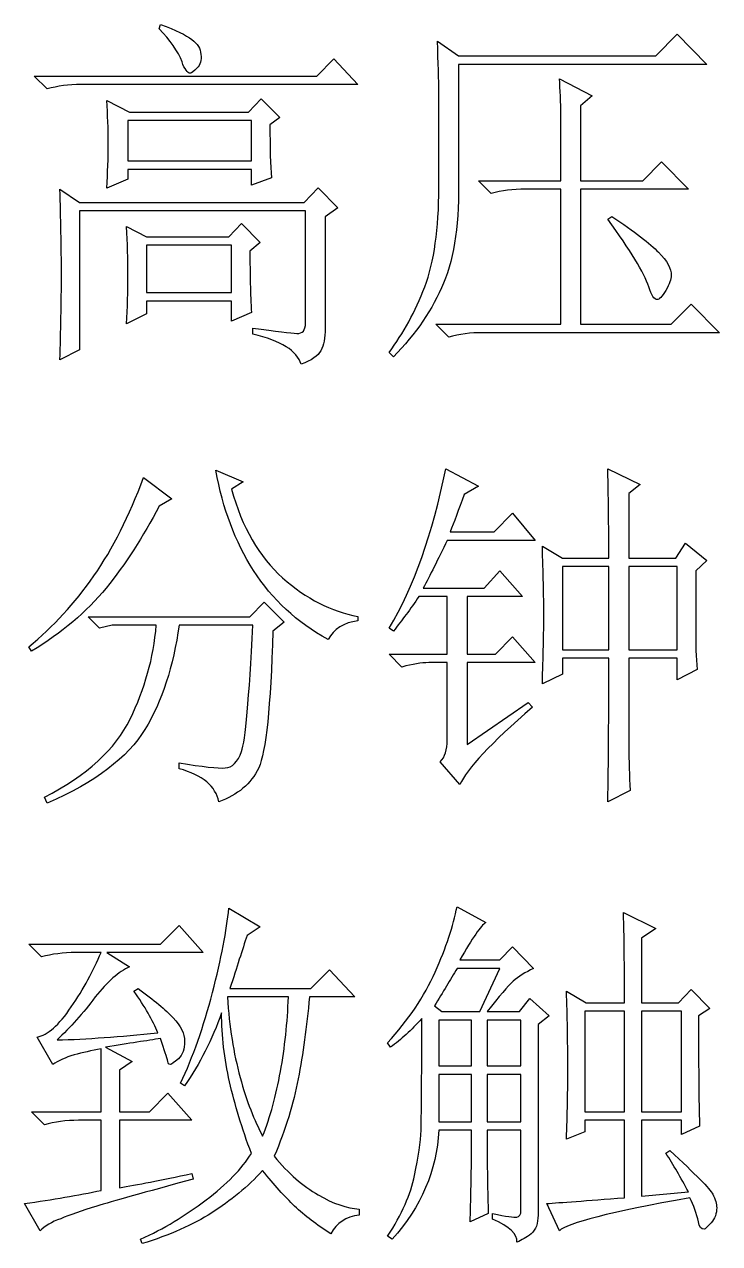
# Model space of a CAD drawing. Extents: x -45 to 645, y -160 to 467.
# Drawn here: x 369.75 to 373.1, y 134.77 to 140.63 of the extents above; entities that cross this region are included whole.
import ezdxf

# ---------------------------------------------------------------- set-up
doc = ezdxf.new("R2010")
doc.units = 0
doc.layers.add('layer 1', color=7, linetype='Continuous')

msp = doc.modelspace()

# ---------------------------------------------------------------- linework, layer by layer
at = {"layer": 'layer 1', "color": 7, "true_color": 0xffffff}
for points, knots in [([(370.5107, 140.4487), (370.523, 140.4134), (370.5369, 140.394), (370.5509, 140.394), (370.5562, 140.3942), (370.5666, 140.4028), (370.5823, 140.4187), (370.5981, 140.4347), (370.605, 140.4558), (370.6015, 140.484), (370.5998, 140.5122), (370.5858, 140.5351), (370.5579, 140.5563), (370.53, 140.5775), (370.481, 140.6004), (370.4077, 140.6286), (370.4077, 140.6286), (370.4008, 140.6075), (370.4008, 140.6075), (370.4549, 140.5529), (370.4915, 140.4998), (370.5107, 140.4487)], [0, 0, 0, 0, 0.142857, 0.142857, 0.142857, 0.285714, 0.285714, 0.285714, 0.428571, 0.428571, 0.428571, 0.571429, 0.571429, 0.571429, 0.714286, 0.714286, 0.714286, 0.857143, 0.857143, 0.857143, 1, 1, 1, 1]), ([(371.7455, 139.8437), (371.7455, 139.6463), (371.7228, 139.4874), (371.6774, 139.3674), (371.632, 139.2494), (371.5743, 139.1434), (371.5062, 139.0517), (371.5062, 139.0517), (371.5272, 139.0307), (371.5272, 139.0307), (371.6355, 139.1418), (371.7158, 139.2598), (371.7682, 139.3851), (371.8206, 139.5121), (371.845, 139.6832), (371.8397, 139.8984), (371.8397, 139.8984), (371.8398, 140.4364), (371.8398, 140.4364), (371.8398, 140.4364), (373.0341, 140.4364), (373.0341, 140.4364), (373.0341, 140.4364), (372.8908, 140.5811), (372.8908, 140.5811), (372.8908, 140.5811), (372.7879, 140.4769), (372.7879, 140.4769), (372.7879, 140.4769), (371.8398, 140.4769), (371.8398, 140.4769), (371.8398, 140.4769), (371.7385, 140.5476), (371.7385, 140.5476), (371.742, 140.4452), (371.7455, 140.3623), (371.7455, 140.2988), (371.7455, 140.2988), (371.7455, 139.8437), (371.7455, 139.8437)], [0, 0, 0, 0, 0.076923, 0.076923, 0.076923, 0.153846, 0.153846, 0.153846, 0.230769, 0.230769, 0.230769, 0.307692, 0.307692, 0.307692, 0.384615, 0.384615, 0.384615, 0.461538, 0.461538, 0.461538, 0.538462, 0.538462, 0.538462, 0.615385, 0.615385, 0.615385, 0.692308, 0.692308, 0.692308, 0.769231, 0.769231, 0.769231, 0.846154, 0.846154, 0.846154, 0.923077, 0.923077, 0.923077, 1, 1, 1, 1]), ([(369.8629, 140.3182), (369.9118, 140.3325), (369.9659, 140.3393), (370.0253, 140.3393), (370.0253, 140.3393), (371.3559, 140.3394), (371.3559, 140.3394), (371.3559, 140.3394), (371.2406, 140.4628), (371.2406, 140.4628), (371.2406, 140.4628), (371.1586, 140.3801), (371.1586, 140.3801), (371.1586, 140.3801), (369.8001, 140.3801), (369.8001, 140.3801), (369.8001, 140.3801), (369.8629, 140.3182), (369.8629, 140.3182)], [0, 0, 0, 0, 0.166667, 0.166667, 0.166667, 0.333333, 0.333333, 0.333333, 0.5, 0.5, 0.5, 0.666667, 0.666667, 0.666667, 0.833333, 0.833333, 0.833333, 1, 1, 1, 1]), ([(371.9969, 139.8155), (372.0476, 139.8296), (372.1017, 139.8366), (372.161, 139.8366), (372.161, 139.8366), (372.3321, 139.8368), (372.3321, 139.8368), (372.3321, 139.8368), (372.3321, 139.1877), (372.3321, 139.1877), (372.3321, 139.1877), (371.7315, 139.1877), (371.7315, 139.1877), (371.7315, 139.1877), (371.7926, 139.126), (371.7926, 139.126), (371.8432, 139.1401), (371.8974, 139.1469), (371.9567, 139.1469), (371.9567, 139.1469), (373.0952, 139.147), (373.0952, 139.147), (373.0952, 139.147), (372.959, 139.2847), (372.959, 139.2847), (372.959, 139.2847), (372.8629, 139.1877), (372.8629, 139.1877), (372.8629, 139.1877), (372.4264, 139.1877), (372.4264, 139.1877), (372.4264, 139.1877), (372.4264, 139.8368), (372.4264, 139.8368), (372.4264, 139.8368), (372.945, 139.8368), (372.945, 139.8368), (372.945, 139.8368), (372.8158, 139.9673), (372.8158, 139.9673), (372.8158, 139.9673), (372.7267, 139.8772), (372.7267, 139.8772), (372.7267, 139.8772), (372.4264, 139.8772), (372.4264, 139.8772), (372.4264, 139.8772), (372.4264, 140.2372), (372.4264, 140.2372), (372.4264, 140.2372), (372.4823, 140.2848), (372.4823, 140.2848), (372.4823, 140.2848), (372.3251, 140.3676), (372.3251, 140.3676), (372.3286, 140.3166), (372.3321, 140.2564), (372.3321, 140.1877), (372.3321, 140.1877), (372.3321, 139.8772), (372.3321, 139.8772), (372.3321, 139.8772), (371.9358, 139.8772), (371.9358, 139.8772), (371.9358, 139.8772), (371.9969, 139.8155), (371.9969, 139.8155)], [0, 0, 0, 0, 0.045455, 0.045455, 0.045455, 0.090909, 0.090909, 0.090909, 0.136364, 0.136364, 0.136364, 0.181818, 0.181818, 0.181818, 0.227273, 0.227273, 0.227273, 0.272727, 0.272727, 0.272727, 0.318182, 0.318182, 0.318182, 0.363636, 0.363636, 0.363636, 0.409091, 0.409091, 0.409091, 0.454545, 0.454545, 0.454545, 0.5, 0.5, 0.5, 0.545455, 0.545455, 0.545455, 0.590909, 0.590909, 0.590909, 0.636364, 0.636364, 0.636364, 0.681818, 0.681818, 0.681818, 0.727273, 0.727273, 0.727273, 0.772727, 0.772727, 0.772727, 0.818182, 0.818182, 0.818182, 0.863636, 0.863636, 0.863636, 0.909091, 0.909091, 0.909091, 0.954545, 0.954545, 0.954545, 1, 1, 1, 1]), ([(370.2506, 139.8844), (370.2506, 139.8844), (370.2506, 139.932), (370.2506, 139.932), (370.2506, 139.932), (370.8443, 139.932), (370.8443, 139.932), (370.8443, 139.932), (370.8443, 139.8562), (370.8443, 139.8562), (370.8443, 139.8562), (370.9403, 139.8913), (370.9403, 139.8913), (370.9351, 139.9497), (370.9333, 140.0359), (370.9333, 140.1453), (370.9333, 140.1453), (370.9805, 140.1807), (370.9805, 140.1807), (370.9805, 140.1807), (370.8914, 140.2706), (370.8914, 140.2706), (370.8914, 140.2706), (370.8303, 140.2071), (370.8303, 140.2071), (370.8303, 140.2071), (370.2576, 140.2071), (370.2576, 140.2071), (370.2576, 140.2071), (370.1493, 140.2636), (370.1493, 140.2636), (370.1528, 140.1947), (370.1563, 140.1259), (370.1563, 140.0553), (370.1563, 139.9866), (370.1528, 139.916), (370.1493, 139.8419), (370.1493, 139.8419), (370.2506, 139.8844), (370.2506, 139.8844)], [0, 0, 0, 0, 0.076923, 0.076923, 0.076923, 0.153846, 0.153846, 0.153846, 0.230769, 0.230769, 0.230769, 0.307692, 0.307692, 0.307692, 0.384615, 0.384615, 0.384615, 0.461538, 0.461538, 0.461538, 0.538462, 0.538462, 0.538462, 0.615385, 0.615385, 0.615385, 0.692308, 0.692308, 0.692308, 0.769231, 0.769231, 0.769231, 0.846154, 0.846154, 0.846154, 0.923077, 0.923077, 0.923077, 1, 1, 1, 1]), ([(370.8443, 140.1666), (370.8443, 140.1666), (370.8443, 139.9725), (370.8443, 139.9725), (370.8443, 139.9725), (370.2506, 139.9725), (370.2506, 139.9725), (370.2506, 139.9725), (370.2506, 140.1666), (370.2506, 140.1666), (370.2506, 140.1666), (370.8443, 140.1666), (370.8443, 140.1666)], [0, 0, 0, 0, 0.25, 0.25, 0.25, 0.5, 0.5, 0.5, 0.75, 0.75, 0.75, 1, 1, 1, 1]), ([(370.8513, 139.1401), (370.9875, 139.1083), (371.0643, 139.0588), (371.0835, 138.9953), (371.1324, 139.0131), (371.1656, 139.0358), (371.1778, 139.0605), (371.1918, 139.0853), (371.1987, 139.1223), (371.1987, 139.1681), (371.1987, 139.1681), (371.1988, 139.7044), (371.1988, 139.7044), (371.1988, 139.7044), (371.2599, 139.7467), (371.2599, 139.7467), (371.2599, 139.7467), (371.1656, 139.8437), (371.1656, 139.8437), (371.1656, 139.8437), (371.0975, 139.7733), (371.0975, 139.7733), (371.0975, 139.7733), (370.0183, 139.7733), (370.0183, 139.7733), (370.0183, 139.7733), (369.9241, 139.8368), (369.9241, 139.8368), (369.9275, 139.6975), (369.931, 139.5615), (369.931, 139.4257), (369.931, 139.2899), (369.9275, 139.154), (369.924, 139.0164), (369.924, 139.0164), (370.0183, 139.0641), (370.0183, 139.0641), (370.0183, 139.0641), (370.0183, 139.7326), (370.0183, 139.7326), (370.0183, 139.7326), (371.1045, 139.7326), (371.1045, 139.7326), (371.1045, 139.7326), (371.1045, 139.1946), (371.1045, 139.1946), (371.1045, 139.1577), (371.0905, 139.1417), (371.0625, 139.1434), (371.0346, 139.1452), (370.9647, 139.154), (370.8512, 139.1681), (370.8512, 139.1681), (370.8513, 139.1401), (370.8513, 139.1401)], [0, 0, 0, 0, 0.055556, 0.055556, 0.055556, 0.111111, 0.111111, 0.111111, 0.166667, 0.166667, 0.166667, 0.222222, 0.222222, 0.222222, 0.277778, 0.277778, 0.277778, 0.333333, 0.333333, 0.333333, 0.388889, 0.388889, 0.388889, 0.444444, 0.444444, 0.444444, 0.5, 0.5, 0.5, 0.555556, 0.555556, 0.555556, 0.611111, 0.611111, 0.611111, 0.666667, 0.666667, 0.666667, 0.722222, 0.722222, 0.722222, 0.777778, 0.777778, 0.777778, 0.833333, 0.833333, 0.833333, 0.888889, 0.888889, 0.888889, 0.944444, 0.944444, 0.944444, 1, 1, 1, 1]), ([(372.7547, 139.3675), (372.7687, 139.327), (372.7808, 139.3057), (372.7948, 139.3057), (372.8036, 139.3057), (372.8175, 139.3198), (372.8367, 139.3498), (372.8542, 139.38), (372.8629, 139.4045), (372.8629, 139.4221), (372.8629, 139.4558), (372.8437, 139.4909), (372.8018, 139.5333), (372.7617, 139.5738), (372.6865, 139.632), (372.5765, 139.7061), (372.5765, 139.7061), (372.5574, 139.6921), (372.5574, 139.6921), (372.6656, 139.5439), (372.7319, 139.4362), (372.7547, 139.3675)], [0, 0, 0, 0, 0.142857, 0.142857, 0.142857, 0.285714, 0.285714, 0.285714, 0.428571, 0.428571, 0.428571, 0.571429, 0.571429, 0.571429, 0.714286, 0.714286, 0.714286, 0.857143, 0.857143, 0.857143, 1, 1, 1, 1]), ([(370.8862, 139.581), (370.8862, 139.581), (370.7971, 139.6709), (370.7971, 139.6709), (370.7971, 139.6709), (370.736, 139.6074), (370.736, 139.6074), (370.736, 139.6074), (370.3396, 139.6074), (370.3396, 139.6074), (370.3396, 139.6074), (370.2436, 139.6568), (370.2436, 139.6568), (370.2489, 139.5792), (370.2506, 139.4997), (370.2506, 139.4221), (370.2506, 139.3446), (370.2488, 139.2669), (370.2436, 139.1893), (370.2436, 139.1893), (370.3396, 139.2371), (370.3396, 139.2371), (370.3396, 139.2371), (370.3396, 139.2988), (370.3396, 139.2988), (370.3396, 139.2988), (370.7482, 139.2988), (370.7482, 139.2988), (370.7482, 139.2988), (370.7482, 139.2018), (370.7482, 139.2018), (370.7482, 139.2018), (370.8443, 139.244), (370.8443, 139.244), (370.8391, 139.3306), (370.8373, 139.4292), (370.8373, 139.5385), (370.8373, 139.5385), (370.8862, 139.581), (370.8862, 139.581)], [0, 0, 0, 0, 0.076923, 0.076923, 0.076923, 0.153846, 0.153846, 0.153846, 0.230769, 0.230769, 0.230769, 0.307692, 0.307692, 0.307692, 0.384615, 0.384615, 0.384615, 0.461538, 0.461538, 0.461538, 0.538462, 0.538462, 0.538462, 0.615385, 0.615385, 0.615385, 0.692308, 0.692308, 0.692308, 0.769231, 0.769231, 0.769231, 0.846154, 0.846154, 0.846154, 0.923077, 0.923077, 0.923077, 1, 1, 1, 1]), ([(370.7482, 139.5669), (370.7482, 139.5669), (370.7482, 139.3393), (370.7482, 139.3393), (370.7482, 139.3393), (370.3396, 139.3393), (370.3396, 139.3393), (370.3396, 139.3393), (370.3396, 139.5669), (370.3396, 139.5669), (370.3396, 139.5669), (370.7482, 139.5669), (370.7482, 139.5669)], [0, 0, 0, 0, 0.25, 0.25, 0.25, 0.5, 0.5, 0.5, 0.75, 0.75, 0.75, 1, 1, 1, 1]), ([(370.6732, 138.4856), (370.7064, 138.3021), (370.7657, 138.1415), (370.8548, 138.0039), (370.9439, 137.8647), (371.0626, 137.7552), (371.2127, 137.6723), (371.2407, 137.7236), (371.2878, 137.7534), (371.3559, 137.7622), (371.3559, 137.7622), (371.3559, 137.7835), (371.3559, 137.7835), (371.2285, 137.8064), (371.108, 137.8681), (370.9945, 137.9686), (370.881, 138.0693), (370.7989, 138.212), (370.7483, 138.3955), (370.7483, 138.3955), (370.8042, 138.4308), (370.8042, 138.4308), (370.8042, 138.4308), (370.6732, 138.4856), (370.6732, 138.4856)], [0, 0, 0, 0, 0.125, 0.125, 0.125, 0.25, 0.25, 0.25, 0.375, 0.375, 0.375, 0.5, 0.5, 0.5, 0.625, 0.625, 0.625, 0.75, 0.75, 0.75, 0.875, 0.875, 0.875, 1, 1, 1, 1]), ([(371.8817, 137.5613), (371.8817, 137.5613), (372.2082, 137.5613), (372.2082, 137.5613), (372.2082, 137.5613), (372.1, 137.6847), (372.1, 137.6847), (372.1, 137.6847), (372.0179, 137.6018), (372.0179, 137.6018), (372.0179, 137.6018), (371.8817, 137.6018), (371.8817, 137.6018), (371.8817, 137.6018), (371.8817, 137.8788), (371.8817, 137.8788), (371.8817, 137.8788), (372.1472, 137.8788), (372.1472, 137.8788), (372.1472, 137.8788), (372.0389, 138.0022), (372.0389, 138.0022), (372.0389, 138.0022), (371.9638, 137.9193), (371.9638, 137.9193), (371.9638, 137.9193), (371.6705, 137.9193), (371.6705, 137.9193), (371.7019, 137.9792), (371.7403, 138.0568), (371.7857, 138.1485), (371.7857, 138.1485), (372.2082, 138.1487), (372.2082, 138.1487), (372.2082, 138.1487), (372.1, 138.2792), (372.1, 138.2792), (372.1, 138.2792), (372.0109, 138.1891), (372.0109, 138.1891), (372.0109, 138.1891), (371.7996, 138.1891), (371.7996, 138.1891), (371.8171, 138.235), (371.8398, 138.2949), (371.8677, 138.369), (371.8677, 138.369), (371.9359, 138.4096), (371.9359, 138.4096), (371.9359, 138.4096), (371.7787, 138.4926), (371.7787, 138.4926), (371.7159, 138.1804), (371.625, 137.9245), (371.5063, 137.727), (371.5063, 137.727), (371.5272, 137.7129), (371.5272, 137.7129), (371.5674, 137.7641), (371.6093, 137.8187), (371.6495, 137.8787), (371.6495, 137.8787), (371.7857, 137.8788), (371.7857, 137.8788), (371.7857, 137.8788), (371.7857, 137.6018), (371.7857, 137.6018), (371.7857, 137.6018), (371.5063, 137.6018), (371.5063, 137.6018), (371.5063, 137.6018), (371.5674, 137.5401), (371.5674, 137.5401), (371.6181, 137.5541), (371.6617, 137.5612), (371.6966, 137.5612), (371.6966, 137.5612), (371.7857, 137.5613), (371.7857, 137.5613), (371.7857, 137.5613), (371.7857, 137.189), (371.7857, 137.189), (371.7857, 137.1432), (371.7752, 137.1078), (371.7525, 137.0849), (371.7525, 137.0849), (371.8468, 136.9757), (371.8468, 136.9757), (371.88, 137.0497), (371.9952, 137.1731), (372.1959, 137.3477), (372.1959, 137.3477), (372.1751, 137.369), (372.1751, 137.369), (372.1751, 137.369), (371.8817, 137.168), (371.8817, 137.168), (371.8817, 137.168), (371.8817, 137.5613), (371.8817, 137.5613)], [0, 0, 0, 0, 0.030303, 0.030303, 0.030303, 0.060606, 0.060606, 0.060606, 0.090909, 0.090909, 0.090909, 0.121212, 0.121212, 0.121212, 0.151515, 0.151515, 0.151515, 0.181818, 0.181818, 0.181818, 0.212121, 0.212121, 0.212121, 0.242424, 0.242424, 0.242424, 0.272727, 0.272727, 0.272727, 0.30303, 0.30303, 0.30303, 0.333333, 0.333333, 0.333333, 0.363636, 0.363636, 0.363636, 0.393939, 0.393939, 0.393939, 0.424242, 0.424242, 0.424242, 0.454545, 0.454545, 0.454545, 0.484848, 0.484848, 0.484848, 0.515152, 0.515152, 0.515152, 0.545455, 0.545455, 0.545455, 0.575758, 0.575758, 0.575758, 0.606061, 0.606061, 0.606061, 0.636364, 0.636364, 0.636364, 0.666667, 0.666667, 0.666667, 0.69697, 0.69697, 0.69697, 0.727273, 0.727273, 0.727273, 0.757576, 0.757576, 0.757576, 0.787879, 0.787879, 0.787879, 0.818182, 0.818182, 0.818182, 0.848485, 0.848485, 0.848485, 0.878788, 0.878788, 0.878788, 0.909091, 0.909091, 0.909091, 0.939394, 0.939394, 0.939394, 0.969697, 0.969697, 0.969697, 1, 1, 1, 1]), ([(372.98, 138.0022), (372.98, 138.0022), (373.0341, 138.0516), (373.0341, 138.0516), (373.0341, 138.0516), (372.9311, 138.1346), (372.9311, 138.1346), (372.9311, 138.1346), (372.884, 138.0639), (372.884, 138.0639), (372.884, 138.0639), (372.6587, 138.0639), (372.6587, 138.0639), (372.6587, 138.0639), (372.6587, 138.3745), (372.6587, 138.3745), (372.6587, 138.3745), (372.7128, 138.4167), (372.7128, 138.4167), (372.7128, 138.4167), (372.5574, 138.4926), (372.5574, 138.4926), (372.5609, 138.3269), (372.5626, 138.1838), (372.5626, 138.0639), (372.5626, 138.0639), (372.3391, 138.0639), (372.3391, 138.0639), (372.3391, 138.0639), (372.2431, 138.1205), (372.2431, 138.1205), (372.2466, 137.9917), (372.25, 137.8822), (372.25, 137.7922), (372.2501, 137.7024), (372.2466, 137.5911), (372.2431, 137.4588), (372.2431, 137.4588), (372.3391, 137.5065), (372.3391, 137.5065), (372.3391, 137.5065), (372.3391, 137.5823), (372.3391, 137.5823), (372.3391, 137.5823), (372.5626, 137.5823), (372.5626, 137.5823), (372.5626, 137.3019), (372.5609, 137.0726), (372.5574, 136.8926), (372.5574, 136.8926), (372.6657, 136.9473), (372.6657, 136.9473), (372.6604, 137.0162), (372.6587, 137.0884), (372.6587, 137.1607), (372.6587, 137.1607), (372.6587, 137.5823), (372.6587, 137.5823), (372.6587, 137.5823), (372.8909, 137.5823), (372.8909, 137.5823), (372.8909, 137.5823), (372.8909, 137.4783), (372.8909, 137.4783), (372.8909, 137.4783), (372.9869, 137.5277), (372.9869, 137.5277), (372.9817, 137.5877), (372.98, 137.6493), (372.98, 137.7128), (372.98, 137.7128), (372.98, 138.0022), (372.98, 138.0022)], [0, 0, 0, 0, 0.041667, 0.041667, 0.041667, 0.083333, 0.083333, 0.083333, 0.125, 0.125, 0.125, 0.166667, 0.166667, 0.166667, 0.208333, 0.208333, 0.208333, 0.25, 0.25, 0.25, 0.291667, 0.291667, 0.291667, 0.333333, 0.333333, 0.333333, 0.375, 0.375, 0.375, 0.416667, 0.416667, 0.416667, 0.458333, 0.458333, 0.458333, 0.5, 0.5, 0.5, 0.541667, 0.541667, 0.541667, 0.583333, 0.583333, 0.583333, 0.625, 0.625, 0.625, 0.666667, 0.666667, 0.666667, 0.708333, 0.708333, 0.708333, 0.75, 0.75, 0.75, 0.791667, 0.791667, 0.791667, 0.833333, 0.833333, 0.833333, 0.875, 0.875, 0.875, 0.916667, 0.916667, 0.916667, 0.958333, 0.958333, 0.958333, 1, 1, 1, 1]), ([(370.0865, 137.9776), (369.9957, 137.847), (369.8909, 137.734), (369.7739, 137.637), (369.7739, 137.637), (369.7879, 137.6159), (369.7879, 137.6159), (369.9328, 137.7042), (370.0515, 137.8046), (370.1458, 137.9192), (370.2384, 138.034), (370.3239, 138.1662), (370.4008, 138.3126), (370.4008, 138.3126), (370.4619, 138.3479), (370.4619, 138.3479), (370.4619, 138.3479), (370.3257, 138.4503), (370.3257, 138.4503), (370.2576, 138.2667), (370.179, 138.1097), (370.0865, 137.9776)], [0, 0, 0, 0, 0.142857, 0.142857, 0.142857, 0.285714, 0.285714, 0.285714, 0.428571, 0.428571, 0.428571, 0.571429, 0.571429, 0.571429, 0.714286, 0.714286, 0.714286, 0.857143, 0.857143, 0.857143, 1, 1, 1, 1]), ([(372.5626, 138.0234), (372.5626, 138.0234), (372.5626, 137.623), (372.5626, 137.623), (372.5626, 137.623), (372.3391, 137.623), (372.3391, 137.623), (372.3391, 137.623), (372.3391, 138.0234), (372.3391, 138.0234), (372.3391, 138.0234), (372.5626, 138.0234), (372.5626, 138.0234)], [0, 0, 0, 0, 0.25, 0.25, 0.25, 0.5, 0.5, 0.5, 0.75, 0.75, 0.75, 1, 1, 1, 1]), ([(372.8909, 138.0234), (372.8909, 138.0234), (372.8909, 137.623), (372.8909, 137.623), (372.8909, 137.623), (372.6587, 137.623), (372.6587, 137.623), (372.6587, 137.623), (372.6587, 138.0234), (372.6587, 138.0234), (372.6587, 138.0234), (372.8909, 138.0234), (372.8909, 138.0234)], [0, 0, 0, 0, 0.25, 0.25, 0.25, 0.5, 0.5, 0.5, 0.75, 0.75, 0.75, 1, 1, 1, 1]), ([(370.1144, 137.727), (370.1144, 137.727), (370.1755, 137.7411), (370.1755, 137.7411), (370.1755, 137.7411), (370.3868, 137.7411), (370.3868, 137.7411), (370.3746, 137.5841), (370.3309, 137.4342), (370.2611, 137.2895), (370.1913, 137.145), (370.0533, 137.0196), (369.849, 136.9138), (369.849, 136.9138), (369.863, 136.8856), (369.863, 136.8856), (370.0935, 136.9862), (370.2506, 137.1061), (370.3327, 137.2401), (370.4147, 137.3759), (370.4689, 137.5435), (370.4968, 137.7411), (370.4968, 137.7411), (370.8513, 137.7411), (370.8513, 137.7411), (370.8338, 137.3867), (370.8146, 137.1837), (370.7972, 137.1343), (370.778, 137.0832), (370.7518, 137.0567), (370.7186, 137.0549), (370.6837, 137.0533), (370.6103, 137.0602), (370.4968, 137.0796), (370.4968, 137.0796), (370.4968, 137.0515), (370.4968, 137.0515), (370.6104, 137.0197), (370.6732, 136.9667), (370.6872, 136.8926), (370.778, 136.9245), (370.8426, 136.9791), (370.8792, 137.0549), (370.9142, 137.1309), (370.9369, 137.3495), (370.9473, 137.7128), (370.9473, 137.7128), (371.0015, 137.7554), (371.0015, 137.7554), (371.0015, 137.7554), (370.9054, 137.8522), (370.9054, 137.8522), (370.9054, 137.8522), (370.8374, 137.7817), (370.8374, 137.7817), (370.8374, 137.7817), (370.0603, 137.7817), (370.0603, 137.7817), (370.0603, 137.7817), (370.1144, 137.727), (370.1144, 137.727)], [0, 0, 0, 0, 0.05, 0.05, 0.05, 0.1, 0.1, 0.1, 0.15, 0.15, 0.15, 0.2, 0.2, 0.2, 0.25, 0.25, 0.25, 0.3, 0.3, 0.3, 0.35, 0.35, 0.35, 0.4, 0.4, 0.4, 0.45, 0.45, 0.45, 0.5, 0.5, 0.5, 0.55, 0.55, 0.55, 0.6, 0.6, 0.6, 0.65, 0.65, 0.65, 0.7, 0.7, 0.7, 0.75, 0.75, 0.75, 0.8, 0.8, 0.8, 0.85, 0.85, 0.85, 0.9, 0.9, 0.9, 0.95, 0.95, 0.95, 1, 1, 1, 1]), ([(371.3419, 135.9543), (371.3419, 135.9543), (371.2197, 136.0847), (371.2197, 136.0847), (371.2197, 136.0847), (371.1307, 135.9948), (371.1307, 135.9948), (371.1307, 135.9948), (370.7413, 135.9948), (370.7413, 135.9948), (370.7744, 136.0972), (370.8006, 136.1817), (370.8233, 136.2505), (370.8233, 136.2505), (370.8862, 136.2911), (370.8862, 136.2911), (370.8862, 136.2911), (370.736, 136.3812), (370.736, 136.3812), (370.7255, 136.2752), (370.6993, 136.1394), (370.6574, 135.9753), (370.6138, 135.8097), (370.5631, 135.6649), (370.5038, 135.5397), (370.5038, 135.5397), (370.523, 135.5275), (370.523, 135.5275), (370.5963, 135.6333), (370.6557, 135.7496), (370.7011, 135.8783), (370.7011, 135.7672), (370.7133, 135.6578), (370.7395, 135.5467), (370.7639, 135.4374), (370.7989, 135.3227), (370.8443, 135.2028), (370.7989, 135.1288), (370.7255, 135.0546), (370.626, 134.9787), (370.5265, 134.903), (370.4217, 134.8394), (370.3117, 134.79), (370.3117, 134.79), (370.3187, 134.7689), (370.3187, 134.7689), (370.4514, 134.8096), (370.5631, 134.8588), (370.6539, 134.917), (370.7447, 134.9752), (370.8268, 135.0422), (370.8984, 135.1199), (370.9543, 135.0512), (371.0049, 134.9946), (371.0521, 134.9488), (371.1009, 134.903), (371.1586, 134.8588), (371.2267, 134.8165), (371.2529, 134.8677), (371.2983, 134.8976), (371.3629, 134.9064), (371.3629, 134.9064), (371.3629, 134.9348), (371.3629, 134.9348), (371.3035, 134.9383), (371.2371, 134.9611), (371.1656, 135.0034), (371.0922, 135.0441), (371.0224, 135.1057), (370.9543, 135.1887), (371.0084, 135.3176), (371.0468, 135.4427), (371.0695, 135.5608), (371.0922, 135.6809), (371.1097, 135.8113), (371.1236, 135.9542), (371.1236, 135.9542), (371.3419, 135.9543), (371.3419, 135.9543)], [0, 0, 0, 0, 0.038462, 0.038462, 0.038462, 0.076923, 0.076923, 0.076923, 0.115385, 0.115385, 0.115385, 0.153846, 0.153846, 0.153846, 0.192308, 0.192308, 0.192308, 0.230769, 0.230769, 0.230769, 0.269231, 0.269231, 0.269231, 0.307692, 0.307692, 0.307692, 0.346154, 0.346154, 0.346154, 0.384615, 0.384615, 0.384615, 0.423077, 0.423077, 0.423077, 0.461538, 0.461538, 0.461538, 0.5, 0.5, 0.5, 0.538462, 0.538462, 0.538462, 0.576923, 0.576923, 0.576923, 0.615385, 0.615385, 0.615385, 0.653846, 0.653846, 0.653846, 0.692308, 0.692308, 0.692308, 0.730769, 0.730769, 0.730769, 0.769231, 0.769231, 0.769231, 0.807692, 0.807692, 0.807692, 0.846154, 0.846154, 0.846154, 0.884615, 0.884615, 0.884615, 0.923077, 0.923077, 0.923077, 0.961538, 0.961538, 0.961538, 1, 1, 1, 1]), ([(371.728, 136.0742), (371.6756, 135.9577), (371.5988, 135.8431), (371.4992, 135.7337), (371.4992, 135.7337), (371.5132, 135.7126), (371.5132, 135.7126), (371.5639, 135.7497), (371.6127, 135.7954), (371.6634, 135.8501), (371.6634, 135.5467), (371.6616, 135.3686), (371.6599, 135.3139), (371.6582, 135.2576), (371.6477, 135.1851), (371.6285, 135.0969), (371.611, 135.007), (371.5673, 134.91), (371.4992, 134.8041), (371.4992, 134.8041), (371.5202, 134.7901), (371.5202, 134.7901), (371.6617, 134.9453), (371.735, 135.1216), (371.7455, 135.3139), (371.7455, 135.3139), (371.9026, 135.314), (371.9026, 135.314), (371.9026, 135.1112), (371.8991, 134.9646), (371.8956, 134.8729), (371.8956, 134.8729), (371.9829, 134.9135), (371.9829, 134.9135), (371.9795, 135.007), (371.9777, 135.1393), (371.9777, 135.3139), (371.9777, 135.3139), (372.1401, 135.314), (372.1401, 135.314), (372.1401, 135.314), (372.1401, 134.9276), (372.1401, 134.9276), (372.1401, 134.91), (372.1331, 134.8994), (372.1209, 134.8958), (372.1069, 134.8941), (372.0685, 134.8994), (372.0039, 134.9135), (372.0039, 134.9135), (372.0039, 134.8871), (372.0039, 134.8871), (372.086, 134.85), (372.1244, 134.8129), (372.1209, 134.7759), (372.1436, 134.7847), (372.1663, 134.7988), (372.189, 134.8165), (372.2116, 134.8359), (372.2221, 134.8659), (372.2221, 134.9064), (372.2221, 134.9064), (372.2221, 135.822), (372.2221, 135.822), (372.2221, 135.822), (372.2762, 135.8642), (372.2762, 135.8642), (372.2762, 135.8642), (372.182, 135.9472), (372.182, 135.9472), (372.182, 135.9472), (372.1331, 135.8837), (372.1331, 135.8837), (372.1331, 135.8837), (371.9777, 135.8837), (371.9777, 135.8837), (372.0353, 135.9577), (372.0772, 136.0071), (372.1034, 136.03), (372.1279, 136.053), (372.161, 136.0724), (372.2011, 136.0918), (372.2011, 136.0918), (372.0999, 136.1958), (372.0999, 136.1958), (372.0999, 136.1958), (372.0389, 136.1323), (372.0389, 136.1323), (372.0389, 136.1323), (371.8468, 136.1323), (371.8468, 136.1323), (371.9061, 136.2383), (371.948, 136.2981), (371.9707, 136.3122), (371.9707, 136.3122), (371.8328, 136.3881), (371.8328, 136.3881), (371.8153, 136.2964), (371.7804, 136.1923), (371.728, 136.0742)], [0, 0, 0, 0, 0.030303, 0.030303, 0.030303, 0.060606, 0.060606, 0.060606, 0.090909, 0.090909, 0.090909, 0.121212, 0.121212, 0.121212, 0.151515, 0.151515, 0.151515, 0.181818, 0.181818, 0.181818, 0.212121, 0.212121, 0.212121, 0.242424, 0.242424, 0.242424, 0.272727, 0.272727, 0.272727, 0.30303, 0.30303, 0.30303, 0.333333, 0.333333, 0.333333, 0.363636, 0.363636, 0.363636, 0.393939, 0.393939, 0.393939, 0.424242, 0.424242, 0.424242, 0.454545, 0.454545, 0.454545, 0.484848, 0.484848, 0.484848, 0.515152, 0.515152, 0.515152, 0.545455, 0.545455, 0.545455, 0.575758, 0.575758, 0.575758, 0.606061, 0.606061, 0.606061, 0.636364, 0.636364, 0.636364, 0.666667, 0.666667, 0.666667, 0.69697, 0.69697, 0.69697, 0.727273, 0.727273, 0.727273, 0.757576, 0.757576, 0.757576, 0.787879, 0.787879, 0.787879, 0.818182, 0.818182, 0.818182, 0.848485, 0.848485, 0.848485, 0.878788, 0.878788, 0.878788, 0.909091, 0.909091, 0.909091, 0.939394, 0.939394, 0.939394, 0.969697, 0.969697, 0.969697, 1, 1, 1, 1]), ([(372.4473, 135.3068), (372.4473, 135.3068), (372.4473, 135.3616), (372.4473, 135.3616), (372.4473, 135.3616), (372.6377, 135.3616), (372.6377, 135.3616), (372.6377, 135.3616), (372.6377, 134.9893), (372.6377, 134.9893), (372.4526, 134.9752), (372.3268, 134.9664), (372.264, 134.9611), (372.264, 134.9611), (372.3251, 134.8306), (372.3251, 134.8306), (372.3618, 134.8677), (372.5696, 134.9206), (372.952, 134.9893), (372.9712, 134.9524), (372.9834, 134.9135), (372.9939, 134.8729), (372.9974, 134.85), (373.0061, 134.8376), (373.0201, 134.8376), (373.0253, 134.8377), (373.0358, 134.8482), (373.055, 134.8694), (373.0725, 134.8889), (373.0812, 134.9135), (373.0812, 134.9417), (373.0812, 134.9594), (373.0742, 134.9823), (373.062, 135.007), (373.048, 135.0318), (372.9799, 135.1022), (372.8559, 135.2169), (372.8559, 135.2169), (372.8367, 135.2029), (372.8367, 135.2029), (372.8734, 135.1481), (372.9083, 135.0863), (372.945, 135.0176), (372.945, 135.0176), (372.7197, 134.9965), (372.7197, 134.9965), (372.7197, 134.9965), (372.7197, 135.3616), (372.7197, 135.3616), (372.7197, 135.3616), (372.9118, 135.3616), (372.9118, 135.3616), (372.9118, 135.3616), (372.9118, 135.2927), (372.9118, 135.2927), (372.9118, 135.2927), (372.9991, 135.3334), (372.9991, 135.3334), (372.9956, 135.4074), (372.9939, 135.5838), (372.9939, 135.8642), (372.9939, 135.8642), (373.048, 135.8996), (373.048, 135.8996), (373.048, 135.8996), (372.959, 135.9895), (372.959, 135.9895), (372.959, 135.9895), (372.8978, 135.926), (372.8978, 135.926), (372.8978, 135.926), (372.7197, 135.926), (372.7197, 135.926), (372.7197, 135.926), (372.7197, 136.2365), (372.7197, 136.2365), (372.7197, 136.2365), (372.7879, 136.2841), (372.7879, 136.2841), (372.7879, 136.2841), (372.6324, 136.3599), (372.6324, 136.3599), (372.6359, 136.2911), (372.6377, 136.1464), (372.6377, 135.926), (372.6377, 135.926), (372.4543, 135.926), (372.4543, 135.926), (372.4543, 135.926), (372.3583, 135.9825), (372.3583, 135.9825), (372.3635, 135.8625), (372.3652, 135.7425), (372.3652, 135.6226), (372.3653, 135.5045), (372.3635, 135.3862), (372.3583, 135.2716), (372.3583, 135.2716), (372.4473, 135.3068), (372.4473, 135.3068)], [0, 0, 0, 0, 0.030303, 0.030303, 0.030303, 0.060606, 0.060606, 0.060606, 0.090909, 0.090909, 0.090909, 0.121212, 0.121212, 0.121212, 0.151515, 0.151515, 0.151515, 0.181818, 0.181818, 0.181818, 0.212121, 0.212121, 0.212121, 0.242424, 0.242424, 0.242424, 0.272727, 0.272727, 0.272727, 0.30303, 0.30303, 0.30303, 0.333333, 0.333333, 0.333333, 0.363636, 0.363636, 0.363636, 0.393939, 0.393939, 0.393939, 0.424242, 0.424242, 0.424242, 0.454545, 0.454545, 0.454545, 0.484848, 0.484848, 0.484848, 0.515152, 0.515152, 0.515152, 0.545455, 0.545455, 0.545455, 0.575758, 0.575758, 0.575758, 0.606061, 0.606061, 0.606061, 0.636364, 0.636364, 0.636364, 0.666667, 0.666667, 0.666667, 0.69697, 0.69697, 0.69697, 0.727273, 0.727273, 0.727273, 0.757576, 0.757576, 0.757576, 0.787879, 0.787879, 0.787879, 0.818182, 0.818182, 0.818182, 0.848485, 0.848485, 0.848485, 0.878788, 0.878788, 0.878788, 0.909091, 0.909091, 0.909091, 0.939394, 0.939394, 0.939394, 0.969697, 0.969697, 0.969697, 1, 1, 1, 1]), ([(369.7878, 135.4021), (369.7878, 135.4021), (369.849, 135.3404), (369.849, 135.3404), (369.8979, 135.3545), (369.9537, 135.3615), (370.0131, 135.3615), (370.0131, 135.3615), (370.1214, 135.3616), (370.1214, 135.3616), (370.1214, 135.3616), (370.1214, 135.0247), (370.1214, 135.0247), (370.0131, 135.0018), (369.8891, 134.9805), (369.7529, 134.9611), (369.7529, 134.9611), (369.828, 134.8306), (369.828, 134.8306), (369.8507, 134.8536), (369.8839, 134.8729), (369.9275, 134.8888), (369.9695, 134.9066), (370.0288, 134.9258), (370.1004, 134.9488), (370.1737, 134.9719), (370.3274, 135.014), (370.5649, 135.0793), (370.5649, 135.0793), (370.5579, 135.1058), (370.5579, 135.1058), (370.4078, 135.0741), (370.2925, 135.0511), (370.2104, 135.037), (370.2104, 135.037), (370.2104, 135.3616), (370.2104, 135.3616), (370.2104, 135.3616), (370.5579, 135.3616), (370.5579, 135.3616), (370.5579, 135.3616), (370.4427, 135.4922), (370.4427, 135.4922), (370.4427, 135.4922), (370.3536, 135.4021), (370.3536, 135.4021), (370.3536, 135.4021), (370.2104, 135.4021), (370.2104, 135.4021), (370.2104, 135.4021), (370.2104, 135.6033), (370.2104, 135.6033), (370.2104, 135.6033), (370.2715, 135.6438), (370.2715, 135.6438), (370.2715, 135.6438), (370.1423, 135.7126), (370.1423, 135.7126), (370.2558, 135.7321), (370.3449, 135.7443), (370.4077, 135.7549), (370.4252, 135.6986), (370.4374, 135.6631), (370.4426, 135.6437), (370.4427, 135.6351), (370.4461, 135.6296), (370.4549, 135.6296), (370.4601, 135.6297), (370.4723, 135.6402), (370.4933, 135.6578), (370.5143, 135.6755), (370.523, 135.7037), (370.523, 135.7407), (370.523, 135.7779), (370.5055, 135.8148), (370.4688, 135.8536), (370.4322, 135.8926), (370.3763, 135.9401), (370.2994, 135.9947), (370.2994, 135.9947), (370.2785, 135.9825), (370.2785, 135.9825), (370.3326, 135.9085), (370.371, 135.8413), (370.3937, 135.7813), (370.2121, 135.7638), (370.0515, 135.7513), (369.9101, 135.7478), (369.9729, 135.8079), (370.0358, 135.8766), (370.0934, 135.9542), (370.1528, 136.0284), (370.2069, 136.0759), (370.2575, 136.0988), (370.2575, 136.0988), (370.1493, 136.1677), (370.1493, 136.1677), (370.1493, 136.1677), (370.612, 136.1677), (370.612, 136.1677), (370.612, 136.1677), (370.4968, 136.2982), (370.4968, 136.2982), (370.4968, 136.2982), (370.4078, 136.2083), (370.4078, 136.2083), (370.4078, 136.2083), (369.7739, 136.2083), (369.7739, 136.2083), (369.7739, 136.2083), (369.835, 136.1466), (369.835, 136.1466), (369.8856, 136.1607), (369.9397, 136.1676), (369.9991, 136.1676), (369.9991, 136.1676), (370.1214, 136.1677), (370.1214, 136.1677), (370.0847, 136.0813), (370.0375, 135.993), (369.9782, 135.9066), (369.9188, 135.8184), (369.8647, 135.7707), (369.814, 135.7619), (369.814, 135.7619), (369.8891, 135.6297), (369.8891, 135.6297), (369.9171, 135.6491), (369.9502, 135.6631), (369.9921, 135.6755), (370.0323, 135.6862), (370.0759, 135.6967), (370.1213, 135.7055), (370.1213, 135.7055), (370.1214, 135.4021), (370.1214, 135.4021), (370.1214, 135.4021), (369.7878, 135.4021), (369.7878, 135.4021)], [0, 0, 0, 0, 0.021739, 0.021739, 0.021739, 0.043478, 0.043478, 0.043478, 0.065217, 0.065217, 0.065217, 0.086957, 0.086957, 0.086957, 0.108696, 0.108696, 0.108696, 0.130435, 0.130435, 0.130435, 0.152174, 0.152174, 0.152174, 0.173913, 0.173913, 0.173913, 0.195652, 0.195652, 0.195652, 0.217391, 0.217391, 0.217391, 0.23913, 0.23913, 0.23913, 0.26087, 0.26087, 0.26087, 0.282609, 0.282609, 0.282609, 0.304348, 0.304348, 0.304348, 0.326087, 0.326087, 0.326087, 0.347826, 0.347826, 0.347826, 0.369565, 0.369565, 0.369565, 0.391304, 0.391304, 0.391304, 0.413043, 0.413043, 0.413043, 0.434783, 0.434783, 0.434783, 0.456522, 0.456522, 0.456522, 0.478261, 0.478261, 0.478261, 0.5, 0.5, 0.5, 0.521739, 0.521739, 0.521739, 0.543478, 0.543478, 0.543478, 0.565217, 0.565217, 0.565217, 0.586957, 0.586957, 0.586957, 0.608696, 0.608696, 0.608696, 0.630435, 0.630435, 0.630435, 0.652174, 0.652174, 0.652174, 0.673913, 0.673913, 0.673913, 0.695652, 0.695652, 0.695652, 0.717391, 0.717391, 0.717391, 0.73913, 0.73913, 0.73913, 0.76087, 0.76087, 0.76087, 0.782609, 0.782609, 0.782609, 0.804348, 0.804348, 0.804348, 0.826087, 0.826087, 0.826087, 0.847826, 0.847826, 0.847826, 0.869565, 0.869565, 0.869565, 0.891304, 0.891304, 0.891304, 0.913043, 0.913043, 0.913043, 0.934783, 0.934783, 0.934783, 0.956522, 0.956522, 0.956522, 0.978261, 0.978261, 0.978261, 1, 1, 1, 1]), ([(372.0389, 136.0919), (372.0389, 136.0919), (371.9428, 135.8837), (371.9428, 135.8837), (371.9428, 135.8837), (371.7595, 135.8837), (371.7595, 135.8837), (371.7595, 135.8837), (371.7245, 135.9119), (371.7245, 135.9119), (371.7647, 135.9772), (371.8013, 136.0371), (371.8328, 136.0918), (371.8328, 136.0918), (372.0389, 136.0919), (372.0389, 136.0919)], [0, 0, 0, 0, 0.2, 0.2, 0.2, 0.4, 0.4, 0.4, 0.6, 0.6, 0.6, 0.8, 0.8, 0.8, 1, 1, 1, 1]), ([(371.0224, 135.9543), (371.0172, 135.8307), (371.0049, 135.7108), (370.984, 135.5961), (370.963, 135.4815), (370.9351, 135.3774), (370.8984, 135.2857), (370.8583, 135.3598), (370.8216, 135.4532), (370.7901, 135.5679), (370.7587, 135.6827), (370.7377, 135.8113), (370.729, 135.9542), (370.729, 135.9542), (371.0224, 135.9543), (371.0224, 135.9543)], [0, 0, 0, 0, 0.2, 0.2, 0.2, 0.4, 0.4, 0.4, 0.6, 0.6, 0.6, 0.8, 0.8, 0.8, 1, 1, 1, 1]), ([(371.9026, 135.8432), (371.9026, 135.8432), (371.9026, 135.6227), (371.9026, 135.6227), (371.9026, 135.6227), (371.7455, 135.6227), (371.7455, 135.6227), (371.7455, 135.6227), (371.7455, 135.8432), (371.7455, 135.8432), (371.7455, 135.8432), (371.9026, 135.8432), (371.9026, 135.8432)], [0, 0, 0, 0, 0.25, 0.25, 0.25, 0.5, 0.5, 0.5, 0.75, 0.75, 0.75, 1, 1, 1, 1]), ([(372.1401, 135.8432), (372.1401, 135.8432), (372.1401, 135.6227), (372.1401, 135.6227), (372.1401, 135.6227), (371.9777, 135.6227), (371.9777, 135.6227), (371.9777, 135.6227), (371.9777, 135.8432), (371.9777, 135.8432), (371.9777, 135.8432), (372.1401, 135.8432), (372.1401, 135.8432)], [0, 0, 0, 0, 0.25, 0.25, 0.25, 0.5, 0.5, 0.5, 0.75, 0.75, 0.75, 1, 1, 1, 1]), ([(372.6377, 135.8855), (372.6377, 135.8855), (372.6377, 135.4021), (372.6377, 135.4021), (372.6377, 135.4021), (372.4473, 135.4021), (372.4473, 135.4021), (372.4473, 135.4021), (372.4473, 135.8855), (372.4473, 135.8855), (372.4473, 135.8855), (372.6377, 135.8855), (372.6377, 135.8855)], [0, 0, 0, 0, 0.25, 0.25, 0.25, 0.5, 0.5, 0.5, 0.75, 0.75, 0.75, 1, 1, 1, 1]), ([(372.9118, 135.8855), (372.9118, 135.8855), (372.9118, 135.4021), (372.9118, 135.4021), (372.9118, 135.4021), (372.7197, 135.4021), (372.7197, 135.4021), (372.7197, 135.4021), (372.7197, 135.8855), (372.7197, 135.8855), (372.7197, 135.8855), (372.9118, 135.8855), (372.9118, 135.8855)], [0, 0, 0, 0, 0.25, 0.25, 0.25, 0.5, 0.5, 0.5, 0.75, 0.75, 0.75, 1, 1, 1, 1]), ([(371.9026, 135.5821), (371.9026, 135.5821), (371.9026, 135.3545), (371.9026, 135.3545), (371.9026, 135.3545), (371.7455, 135.3545), (371.7455, 135.3545), (371.7455, 135.3545), (371.7455, 135.5821), (371.7455, 135.5821), (371.7455, 135.5821), (371.9026, 135.5821), (371.9026, 135.5821)], [0, 0, 0, 0, 0.25, 0.25, 0.25, 0.5, 0.5, 0.5, 0.75, 0.75, 0.75, 1, 1, 1, 1]), ([(372.1401, 135.5821), (372.1401, 135.5821), (372.1401, 135.3545), (372.1401, 135.3545), (372.1401, 135.3545), (371.9777, 135.3545), (371.9777, 135.3545), (371.9777, 135.3545), (371.9777, 135.5821), (371.9777, 135.5821), (371.9777, 135.5821), (372.1401, 135.5821), (372.1401, 135.5821)], [0, 0, 0, 0, 0.25, 0.25, 0.25, 0.5, 0.5, 0.5, 0.75, 0.75, 0.75, 1, 1, 1, 1])]:
    msp.add_open_spline(points, degree=3, knots=knots, dxfattribs=at)

doc.saveas('drawing.dxf')
